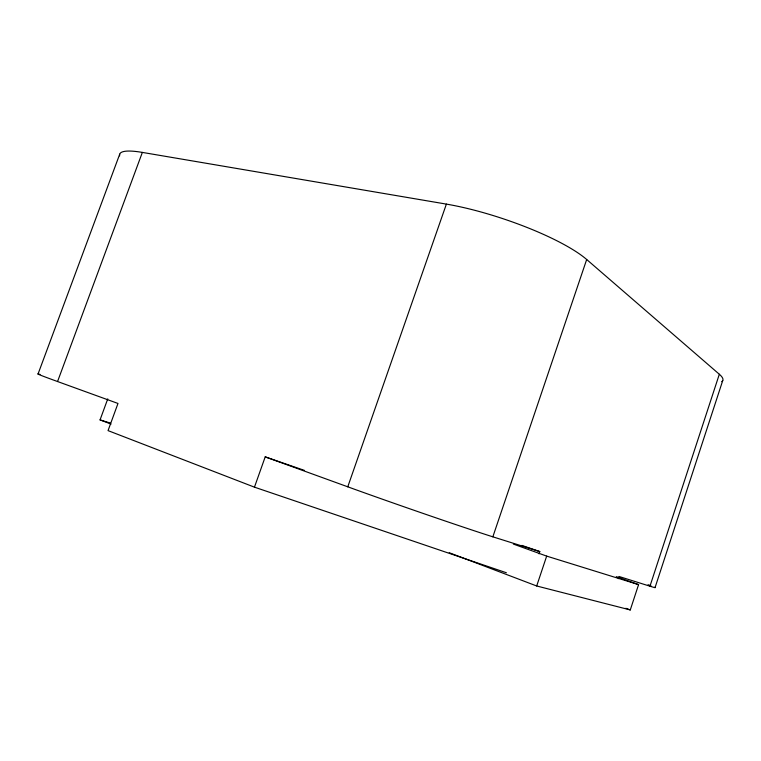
<?xml version="1.0" encoding="UTF-8"?>
<svg xmlns="http://www.w3.org/2000/svg" width="761" height="761" viewBox="0 0 761 761"><rect width="100%" height="100%" fill="white"/><g stroke="black" fill="none" stroke-linecap="round" stroke-linejoin="round"><path stroke-width="1.14" d="M618.284 578.693L619.016 576.477L649.961 586.208L719.326 374.25L586.683 259.501A103.068 22.744 18.6 0 0 446.384 204.11L142.355 152.409A86.944 15.191 21.4 0 0 119.648 155.891M655.059 587.587L722.731 380.567M449.237 552.714L536.686 585.98L630.279 609.942L638.574 584.629L616.305 576.638M536.686 585.98L546.674 556.11L513.342 544.067M539.045 553.827L539.796 551.582L521.865 545.399M506.398 572.757L254.459 487.164L265.209 456.866L347.767 486.812A104.856 1.779 19.2 0 0 492.843 536.828L586.683 259.501M347.767 486.812L446.384 204.11M111.039 424.077L100.052 419.901L107.767 398.85M254.459 487.164L108.052 430.621L117.984 403.454L57.56 381.537L142.355 152.409M38.05 373.984L119.705 154.207M100.052 419.901L110.221 423.03M546.674 556.11L638.574 584.629M492.843 536.828L539.796 551.582M265.209 456.866L304.438 470.393M625.837 608.277L630.279 609.942M719.326 374.25A80.818 13.241 17.3 0 1 721.723 381.651M654.508 587.273A81.893 1.027 19.3 0 1 649.961 586.208M648.068 584.695A81.893 1.027 19.3 0 1 650.988 585.827M57.56 381.537A88.181 1.18 19 0 1 40.057 374.422"/></g></svg>
